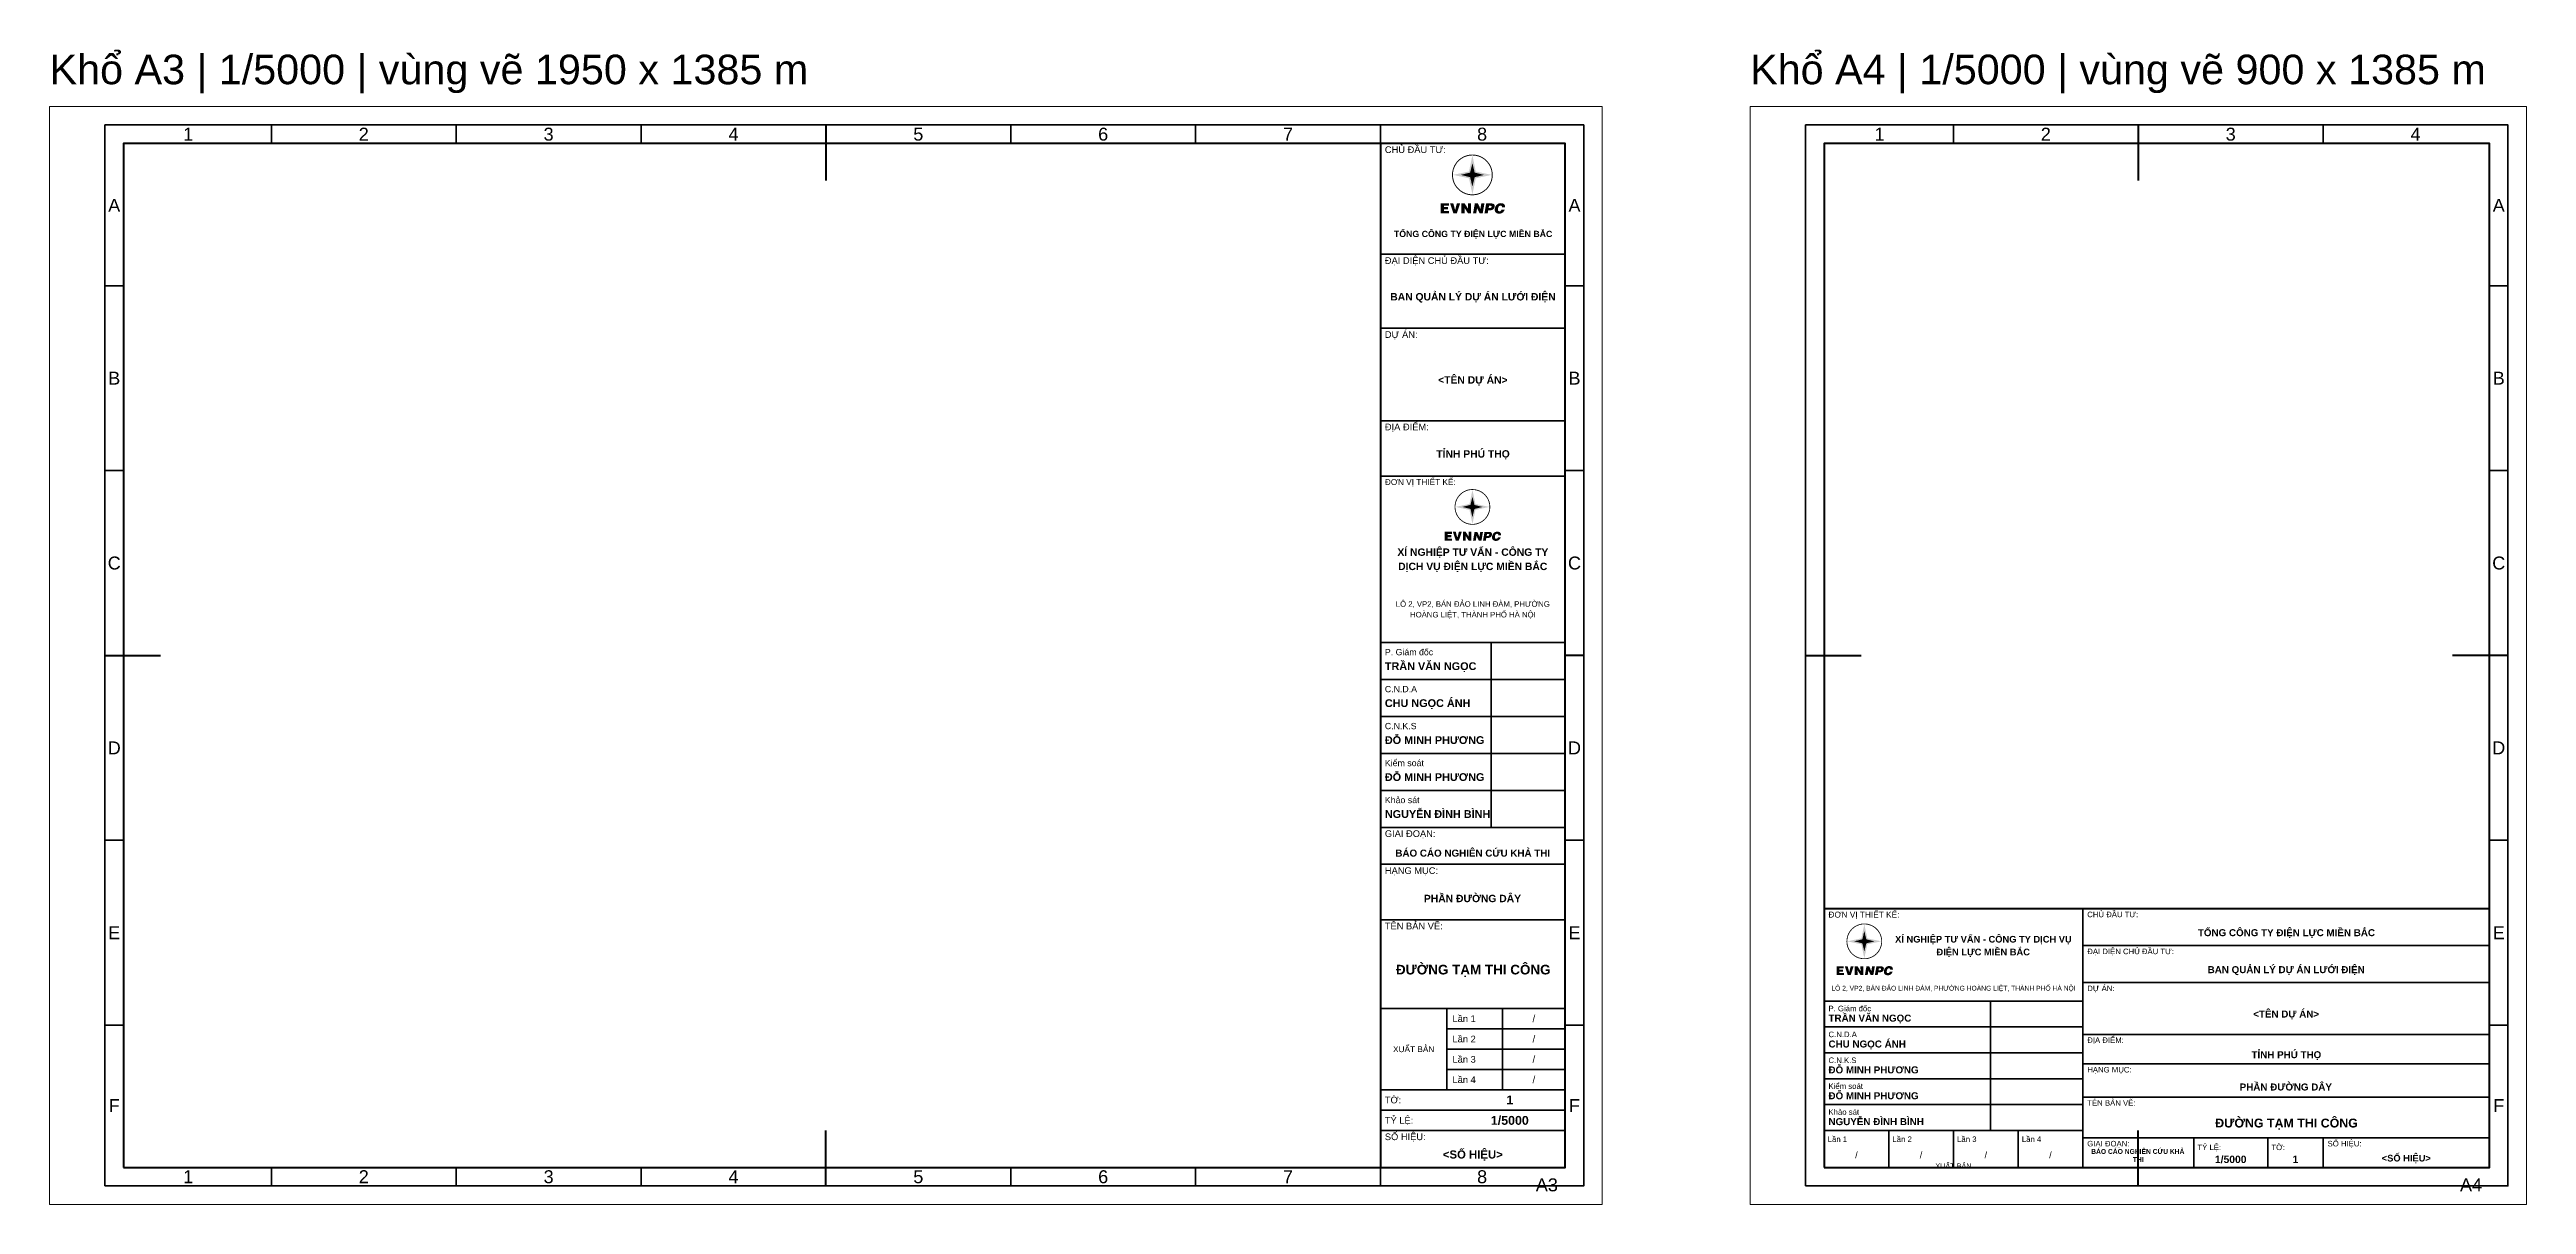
# Model space of a CAD drawing. Header units: metres. Extents: x 0 to 17070, y -8508 to 176.
# Drawn here: x 13720 to 17070, y -8508 to -6947 of the extents above; entities that cross this region are included whole.
import ezdxf
from ezdxf.enums import TextEntityAlignment as Align

# ---------------------------------------------------------------- set-up
doc = ezdxf.new("R2010")
doc.units = ezdxf.units.M
for name, color, linetype, lineweight in [('KB_CHU', 7, 'Continuous', 18), ('KB_DINHTAM', 7, 'Continuous', 70), ('KB_KHUNG', 7, 'Continuous', 70), ('KB_KHUNGTEN', 7, 'Continuous', 35), ('KB_LOGO_VE', 7, 'Continuous', 18), ('KB_LUOI', 7, 'Continuous', 35)]:
    doc.layers.add(name, color=color, linetype=linetype, lineweight=lineweight)
doc.layers.add('KB_MEP_GIAY', color=8, linetype='Continuous', lineweight=18, plot=False)
doc.layers.add('KB_NHAN', color=8, linetype='Continuous', lineweight=18, plot=False)
doc.styles.add('KB_ARIAL', font='arial.ttf')
doc.styles.add('KB_ARIAL_B', font='arialbd.ttf')

# ---------------------------------------------------------------- blocks, each defined once
blk = doc.blocks.new('KB_LOGO_EVN')
at = {"layer": 'KB_LOGO_VE', "true_color": 0x000f9f}
for points in [[(-4.75, 269.75), (-4, 269.5), (-3, 266.5), (28.5, 119.5), (178.5, 87.25), (178.25, 86.5), (162, 83.5), (28.25, 54.5), (-3, -92.25), (-4.25, -95.5), (-5, -94.75), (-36, 52), (-37.25, 54.75), (-186.75, 86.75), (-186, 87.75), (-183, 88.5), (-41.25, 118.5), (-36.5, 120.25)], [(-225.617, -279.5), (-305, -279.5), (-305, -182.5), (-227.467, -182.5), (-227.467, -205.133), (-273.828, -205.133), (-273.828, -219.01), (-234.599, -219.01), (-234.599, -241.643), (-273.828, -241.643), (-273.828, -256.867), (-225.617, -256.867)], [(-184.253, -279.5), (-216.746, -182.5), (-185.31, -182.5), (-168.667, -247.032), (-151.364, -182.5), (-119.928, -182.5), (-152.949, -279.5)], [(-78.608, -182.5), (-44.662, -235.446), (-45.851, -213.351), (-45.851, -182.5), (-16, -182.5), (-16, -279.5), (-45.191, -279.5), (-79.136, -226.689), (-77.947, -248.783), (-77.947, -279.5), (-107.798, -279.5), (-107.798, -182.5)]]:
    blk.add_hatch(color=174, dxfattribs=at).paths.add_polyline_path(points)
at = {"layer": 'KB_LOGO_VE', "true_color": 0xec1c24}
for points in [[(-4.75, 196.25), (-4, 196.25), (-3, 193.5), (17.5, 108.75), (105, 87.25), (104.75, 86.5), (17.25, 65.25), (-4, -22), (-5, -21.5), (-25, 62.75), (-26.5, 65.75), (-113.5, 86.75), (-113.25, 87.5), (-111, 88.25), (-26, 108.75)], [(47.833, -184.007), (72.594, -235.854), (75.228, -214.218), (80.496, -184.007), (110.262, -184.007), (93.535, -278.993), (64.428, -278.993), (39.668, -227.278), (37.034, -248.914), (31.765, -278.993), (2, -278.993), (18.727, -184.007)], [(305.868, -220.286), (276.366, -220.286), (276.432, -219.376), (276.463, -218.49), (276.46, -217.631), (276.424, -216.798), (276.353, -215.99), (276.248, -215.209), (276.11, -214.454), (275.938, -213.723), (275.731, -213.019), (275.491, -212.339), (275.217, -211.686), (274.909, -211.06), (274.567, -210.458), (274.192, -209.882), (273.782, -209.333), (273.337, -208.809), (272.861, -208.314), (272.358, -207.851), (271.824, -207.419), (271.263, -207.019), (270.672, -206.652), (270.053, -206.317), (269.404, -206.014), (268.727, -205.741), (268.021, -205.502), (267.287, -205.295), (266.523, -205.118), (265.731, -204.975), (264.91, -204.862), (264.06, -204.783), (263.181, -204.735), (262.274, -204.719), (261.199, -204.745), (260.149, -204.828), (259.123, -204.963), (258.12, -205.153), (257.144, -205.395), (256.189, -205.694), (255.261, -206.045), (254.355, -206.451), (253.474, -206.911), (252.617, -207.425), (251.784, -207.992), (250.975, -208.616), (250.192, -209.292), (249.431, -210.022), (248.695, -210.806), (247.984, -211.645), (247.296, -212.537), (246.632, -213.485), (245.994, -214.486), (245.378, -215.542), (244.787, -216.65), (244.22, -217.814), (243.679, -219.031), (243.16, -220.303), (242.666, -221.629), (242.195, -223.009), (241.749, -224.442), (241.328, -225.931), (240.931, -227.473), (240.557, -229.069), (240.208, -230.718), (239.884, -232.423), (239.756, -233.126), (239.637, -233.817), (239.525, -234.495), (239.423, -235.161), (239.328, -235.814), (239.242, -236.455), (239.163, -237.084), (239.094, -237.701), (239.031, -238.304), (238.979, -238.896), (238.932, -239.475), (238.896, -240.042), (238.867, -240.596), (238.847, -241.139), (238.835, -241.668), (238.83, -242.186), (238.845, -243.175), (238.89, -244.135), (238.965, -245.062), (239.069, -245.959), (239.204, -246.823), (239.367, -247.656), (239.561, -248.457), (239.785, -249.228), (240.039, -249.966), (240.322, -250.674), (240.635, -251.35), (240.979, -251.995), (241.351, -252.607), (241.754, -253.189), (242.187, -253.739), (242.65, -254.257), (243.142, -254.745), (243.664, -255.201), (244.215, -255.624), (244.798, -256.018), (245.409, -256.38), (246.051, -256.709), (246.723, -257.008), (247.424, -257.275), (248.155, -257.511), (248.916, -257.715), (249.706, -257.889), (250.527, -258.029), (251.377, -258.139), (252.258, -258.218), (253.168, -258.265), (254.108, -258.281), (254.964, -258.265), (255.802, -258.218), (256.622, -258.139), (257.426, -258.03), (258.211, -257.889), (258.98, -257.715), (259.73, -257.511), (260.463, -257.275), (261.179, -257.008), (261.877, -256.709), (262.557, -256.38), (263.221, -256.018), (263.866, -255.624), (264.495, -255.201), (265.104, -254.745), (265.698, -254.257), (266.273, -253.739), (266.831, -253.189), (267.373, -252.607), (267.896, -251.995), (268.401, -251.35), (268.889, -250.674), (269.36, -249.966), (269.814, -249.228), (270.249, -248.457), (270.668, -247.656), (271.069, -246.823), (271.452, -245.957), (271.818, -245.062), (272.167, -244.135), (272.498, -243.175), (272.81, -242.186), (302.707, -242.186), (302.014, -244.447), (301.254, -246.648), (300.424, -248.787), (299.525, -250.863), (298.559, -252.88), (297.525, -254.834), (296.42, -256.729), (295.25, -258.561), (294.01, -260.332), (292.701, -262.043), (291.323, -263.69), (289.878, -265.276), (288.365, -266.803), (286.783, -268.268), (285.131, -269.67), (283.413, -271.012), (281.641, -272.282), (279.83, -273.471), (277.983, -274.576), (276.098, -275.601), (274.177, -276.543), (272.216, -277.404), (270.219, -278.182), (268.184, -278.878), (266.111, -279.493), (264.001, -280.026), (261.854, -280.476), (259.668, -280.845), (257.445, -281.131), (255.185, -281.337), (252.887, -281.459), (250.552, -281.5), (248.053, -281.46), (245.625, -281.34), (243.267, -281.141), (240.982, -280.86), (238.769, -280.501), (236.626, -280.062), (234.557, -279.543), (232.558, -278.944), (230.63, -278.265), (228.773, -277.506), (226.99, -276.667), (225.276, -275.748), (223.635, -274.75), (222.066, -273.672), (220.568, -272.514), (219.141, -271.276), (217.792, -269.966), (216.533, -268.598), (215.359, -267.166), (214.271, -265.674), (213.271, -264.119), (212.358, -262.504), (211.533, -260.827), (210.794, -259.089), (210.142, -257.29), (209.577, -255.43), (209.098, -253.507), (208.706, -251.525), (208.403, -249.48), (208.186, -247.374), (208.054, -245.205), (208.011, -242.978), (208.028, -241.584), (208.077, -240.174), (208.16, -238.748), (208.275, -237.305), (208.423, -235.845), (208.604, -234.369), (208.818, -232.877), (209.065, -231.368), (209.607, -228.583), (210.244, -225.865), (210.978, -223.215), (211.806, -220.633), (212.731, -218.119), (213.75, -215.674), (214.867, -213.296), (216.078, -210.985), (217.386, -208.744), (218.788, -206.571), (220.288, -204.465), (221.882, -202.427), (223.572, -200.458), (225.357, -198.556), (227.239, -196.723), (229.216, -194.956), (231.177, -193.327), (233.175, -191.803), (235.21, -190.384), (237.283, -189.069), (239.392, -187.86), (241.539, -186.757), (243.722, -185.758), (245.942, -184.864), (248.2, -184.076), (250.495, -183.393), (252.826, -182.814), (255.195, -182.341), (257.6, -181.973), (260.043, -181.711), (262.523, -181.553), (265.04, -181.5), (267.521, -181.535), (269.924, -181.64), (272.254, -181.815), (274.506, -182.061), (276.682, -182.376), (278.781, -182.762), (280.806, -183.217), (282.754, -183.743), (284.626, -184.338), (286.42, -185.004), (288.141, -185.74), (289.784, -186.546), (291.351, -187.422), (292.841, -188.368), (294.257, -189.384), (295.595, -190.471), (296.236, -191.04), (296.855, -191.622), (297.454, -192.221), (298.033, -192.834), (298.593, -193.461), (299.132, -194.104), (299.649, -194.762), (300.147, -195.435), (300.625, -196.122), (301.081, -196.825), (301.519, -197.542), (301.935, -198.276), (302.332, -199.023), (302.707, -199.785), (303.063, -200.563), (303.397, -201.355), (303.713, -202.163), (304.008, -202.984), (304.281, -203.822), (304.536, -204.674), (304.77, -205.54), (304.983, -206.422), (305.177, -207.32), (305.35, -208.232), (305.501, -209.158), (305.633, -210.1), (305.745, -211.056), (305.837, -212.028), (305.908, -213.016), (305.959, -214.016), (305.99, -215.032), (306, -216.065), (305.992, -217.12), (305.967, -218.175), (305.926, -219.231)]]:
    blk.add_hatch(color=240, dxfattribs=at).paths.add_polyline_path(points)
at = {"layer": 'KB_LOGO_VE', "true_color": 0xfff100}
blk.add_hatch(color=2, dxfattribs=at).paths.add_polyline_path([(-4.5, 132.25), (-3.5, 131.25), (6, 99.25), (7, 97.75), (40.75, 87.5), (40.5, 86.5), (10, 77.5), (6.25, 75.75), (-3, 44.5), (-4.25, 42), (-5, 42.5), (-14, 73.25), (-15.5, 76.5), (-49.5, 87), (-46.5, 88.5), (-15, 98.25)])
at = {"layer": 'KB_LOGO_VE', "true_color": 0xec1c24}
h = blk.add_hatch(color=240, dxfattribs=at)
h.paths.add_polyline_path([(141.214, -278.993), (110.132, -278.993), (126.858, -184.007), (172.56, -184.007), (173.655, -184.013), (174.733, -184.033), (175.793, -184.068), (176.838, -184.114), (177.866, -184.175), (178.877, -184.247), (179.871, -184.335), (180.849, -184.435), (181.81, -184.549), (182.754, -184.676), (183.682, -184.818), (184.593, -184.971), (185.487, -185.14), (186.364, -185.319), (187.225, -185.514), (188.068, -185.722), (188.894, -185.943), (189.706, -186.177), (190.5, -186.426), (191.277, -186.686), (192.037, -186.962), (192.78, -187.249), (193.507, -187.55), (194.217, -187.865), (194.91, -188.194), (195.587, -188.535), (196.247, -188.89), (196.891, -189.259), (197.516, -189.64), (198.125, -190.036), (198.72, -190.445), (199.296, -190.867), (199.831, -191.276), (200.348, -191.696), (200.85, -192.128), (201.334, -192.572), (201.8, -193.025), (202.249, -193.49), (202.682, -193.965), (203.099, -194.453), (203.497, -194.952), (203.879, -195.461), (204.245, -195.981), (204.594, -196.513), (204.925, -197.054), (205.237, -197.608), (205.535, -198.174), (205.815, -198.749), (206.079, -199.336), (206.324, -199.933), (206.554, -200.542), (206.767, -201.164), (206.961, -201.794), (207.139, -202.437), (207.3, -203.09), (207.445, -203.754), (207.572, -204.429), (207.682, -205.116), (207.776, -205.814), (207.853, -206.523), (207.913, -207.242), (207.954, -207.973), (207.98, -208.715), (207.988, -209.468), (207.979, -210.263), (207.947, -211.068), (207.896, -211.879), (207.824, -212.701), (207.732, -213.528), (207.618, -214.366), (207.485, -215.21), (207.33, -216.065), (206.935, -218.118), (206.474, -220.107), (205.947, -222.029), (205.354, -223.888), (204.696, -225.68), (203.971, -227.407), (203.181, -229.069), (202.325, -230.667), (201.403, -232.199), (200.415, -233.665), (199.362, -235.067), (198.242, -236.404), (197.057, -237.674), (195.806, -238.881), (194.489, -240.022), (193.106, -241.098), (191.657, -242.109), (190.142, -243.053), (188.562, -243.934), (186.916, -244.749), (185.203, -245.497), (183.425, -246.182), (181.582, -246.802), (179.672, -247.356), (177.696, -247.844), (175.655, -248.268), (173.547, -248.627), (171.374, -248.921), (169.135, -249.148), (166.831, -249.312), (164.46, -249.409), (162.023, -249.442), (146.35, -249.442)])
h.paths.add_polyline_path([(150.302, -227.278), (163.209, -227.278), (163.981, -227.267), (164.731, -227.235), (165.462, -227.181), (166.172, -227.105), (166.862, -227.008), (167.53, -226.889), (168.179, -226.747), (168.806, -226.586), (169.414, -226.401), (170, -226.197), (170.566, -225.969), (171.111, -225.72), (171.636, -225.45), (172.14, -225.158), (172.624, -224.843), (173.087, -224.508), (173.529, -224.15), (173.951, -223.772), (174.353, -223.372), (174.733, -222.95), (175.093, -222.506), (175.433, -222.041), (175.752, -221.553), (176.05, -221.045), (176.328, -220.514), (176.585, -219.963), (176.822, -219.389), (177.038, -218.794), (177.234, -218.177), (177.408, -217.539), (177.561, -216.878), (177.696, -216.197), (177.754, -215.735), (177.795, -215.273), (177.82, -214.811), (177.828, -214.35), (177.813, -213.847), (177.769, -213.359), (177.696, -212.889), (177.594, -212.432), (177.461, -211.993), (177.299, -211.569), (177.11, -211.162), (176.89, -210.771), (176.641, -210.395), (176.361, -210.036), (176.053, -209.693), (175.717, -209.364), (175.35, -209.053), (174.953, -208.758), (174.529, -208.479), (174.074, -208.215), (173.59, -207.968), (173.077, -207.735), (172.535, -207.519), (171.964, -207.32), (171.361, -207.137), (170.731, -206.968), (170.072, -206.817), (169.382, -206.681), (168.665, -206.561), (167.915, -206.457), (167.138, -206.37), (166.333, -206.297), (165.497, -206.241), (164.631, -206.202), (163.737, -206.178), (162.814, -206.17), (153.989, -206.17)], flags=0)
at = {"layer": 'KB_LOGO_VE', "color": 174, "true_color": 0x000f9f, "const_width": 8.88}
blk.add_lwpolyline([(-193.56, 87, 1), (184.56, 87, 1)], format="xyb", close=True, dxfattribs=at)
blk = doc.blocks.new('KB_A3', base_point=(20, 10))
at = {"layer": 'KB_DINHTAM'}
for p, q in [((210, 292), (210, 277)), ((15, 148.5), (30, 148.5)), ((415, 148.5), (410, 148.5)), ((210, 5), (210, 20))]:
    blk.add_line(p, q, dxfattribs=at)
at = {"layer": 'KB_KHUNG'}
for points in [[(20, 10), (410, 10), (410, 287), (20, 287)], [(360, 10), (410, 10), (410, 287), (360, 287)]]:
    blk.add_lwpolyline(points, close=True, dxfattribs=at)
at = {"layer": 'KB_KHUNGTEN'}
for p, q in [((390, 102), (390, 152)), ((378, 31), (378, 53)), ((378, 47.5), (410, 47.5)), ((393, 31), (393, 53)), ((378, 42), (410, 42)), ((378, 36.5), (410, 36.5))]:
    blk.add_line(p, q, dxfattribs=at)
for points in [[(360, 257), (410, 257), (410, 287), (360, 287)], [(360, 237), (410, 237), (410, 257), (360, 257)], [(360, 212), (410, 212), (410, 237), (360, 237)], [(360, 197), (410, 197), (410, 212), (360, 212)], [(360, 152), (410, 152), (410, 197), (360, 197)], [(360, 142), (410, 142), (410, 152), (360, 152)], [(360, 132), (410, 132), (410, 142), (360, 142)], [(360, 122), (410, 122), (410, 132), (360, 132)], [(360, 112), (410, 112), (410, 122), (360, 122)], [(360, 102), (410, 102), (410, 112), (360, 112)], [(360, 92), (410, 92), (410, 102), (360, 102)], [(360, 77), (410, 77), (410, 92), (360, 92)], [(360, 53), (410, 53), (410, 77), (360, 77)], [(360, 31), (410, 31), (410, 53), (360, 53)], [(360, 25.5), (410, 25.5), (410, 31), (360, 31)], [(360, 20), (410, 20), (410, 25.5), (360, 25.5)], [(360, 10), (410, 10), (410, 20), (360, 20)]]:
    blk.add_lwpolyline(points, close=True, dxfattribs=at)
at = {"layer": 'KB_LUOI'}
for p, q in [((60, 287), (60, 292)), ((110, 287), (110, 292)), ((160, 287), (160, 292)), ((210, 287), (210, 292)), ((260, 287), (260, 292)), ((310, 287), (310, 292)), ((360, 287), (360, 292)), ((15, 248.5), (20, 248.5)), ((410, 248.5), (415, 248.5)), ((15, 198.5), (20, 198.5)), ((410, 198.5), (415, 198.5)), ((15, 148.5), (20, 148.5)), ((410, 148.5), (415, 148.5)), ((15, 98.5), (20, 98.5)), ((410, 98.5), (415, 98.5)), ((15, 48.5), (20, 48.5)), ((410, 48.5), (415, 48.5)), ((60, 5), (60, 10)), ((110, 5), (110, 10)), ((160, 5), (160, 10)), ((210, 5), (210, 10)), ((260, 5), (260, 10)), ((310, 5), (310, 10)), ((360, 5), (360, 10))]:
    blk.add_line(p, q, dxfattribs=at)
blk.add_lwpolyline([(15, 5), (415, 5), (415, 292), (15, 292)], close=True, dxfattribs=at)
at = {"layer": 'KB_MEP_GIAY'}
blk.add_lwpolyline([(0, 0), (420, 0), (420, 297), (0, 297)], close=True, dxfattribs=at)
at = {"layer": 'KB_LOGO_VE'}
for p, xscale, yscale, zscale in [((385, 276), 0.02846975088967971, 0.02846975088967971, 0.02846975088967971), ((385, 186.5), 0.02491103202846975, 0.02491103202846975, 0.02491103202846975)]:
    blk.add_blockref('KB_LOGO_EVN', p, dxfattribs=dict(at, xscale=xscale, yscale=yscale, zscale=zscale))
at = {"layer": 'KB_CHU', "style": 'KB_ARIAL'}
for s, height, p in [('1', 3.5, (37.5, 289.5)), ('2', 3.5, (85, 289.5)), ('3', 3.5, (135, 289.5)), ('4', 3.5, (185, 289.5)), ('5', 3.5, (235, 289.5)), ('6', 3.5, (285, 289.5)), ('7', 3.5, (335, 289.5)), ('8', 3.5, (387.5, 289.5)), ('A', 3.5, (17.5, 270.25)), ('A', 3.5, (412.5, 270.25)), ('B', 3.5, (17.5, 223.5)), ('B', 3.5, (412.5, 223.5)), ('C', 3.5, (17.5, 173.5)), ('C', 3.5, (412.5, 173.5)), ('D', 3.5, (17.5, 123.5)), ('D', 3.5, (412.5, 123.5)), ('E', 3.5, (17.5, 73.5)), ('E', 3.5, (412.5, 73.5)), ('XUẤT BẢN', 1.6, (369, 42)), ('F', 3.5, (17.5, 26.75)), ('F', 3.5, (412.5, 26.75)), ('1', 3.5, (37.5, 7.5)), ('2', 3.5, (85, 7.5)), ('3', 3.5, (135, 7.5)), ('4', 3.5, (185, 7.5)), ('5', 3.5, (235, 7.5)), ('6', 3.5, (285, 7.5)), ('7', 3.5, (335, 7.5)), ('8', 3.5, (387.5, 7.5))]:
    blk.add_text(s, height=height, dxfattribs=at).set_placement(p, align=Align.MIDDLE_CENTER)
for s, height, p in [('CHỦ ĐẦU TƯ:', 1.8, (361.2, 286.2)), ('ĐẠI DIỆN CHỦ ĐẦU TƯ:', 1.8, (361.2, 256.2)), ('DỰ ÁN:', 1.8, (361.2, 236.2)), ('ĐỊA ĐIỂM:', 1.8, (361.2, 211.2)), ('ĐƠN VỊ THIẾT KẾ:', 1.6, (361.2, 196.2)), ('GIAI ĐOẠN:', 1.8, (361.2, 101.2)), ('HẠNG MỤC:', 1.8, (361.2, 91.2)), ('TÊN BẢN VẼ:', 1.8, (361.2, 76.2)), ('SỐ HIỆU:', 1.8, (361.2, 19.2))]:
    blk.add_text(s, height=height, dxfattribs=at).set_placement(p, align=Align.TOP_LEFT)
for s, p in [('Lần 1', (379.5, 50.25)), ('Lần 2', (379.5, 44.75)), ('Lần 3', (379.5, 39.25)), ('Lần 4', (379.5, 33.75)), ('TỜ:', (361.2, 28.25)), ('TỶ LỆ:', (361.2, 22.75))]:
    blk.add_text(s, height=1.8, dxfattribs=at).set_placement(p, align=Align.MIDDLE_LEFT)
blk.add_text('A3', height=3.5, dxfattribs=at).set_placement((408, 2.5), align=Align.BOTTOM_RIGHT)
at = {"layer": 'KB_CHU'}
for tag, p, height, style in [('CHU_DAU_TU_001', (363.64, 261.66), 1.7, 'KB_ARIAL_B'), ('DAI_DIEN_CDT_001', (362.65, 244.52), 2, 'KB_ARIAL_B'), ('DU_AN_001', (364.32, 223.68), 2, 'KB_ARIAL_B'), ('DU_AN_002', (377.86, 220.32), 2, 'KB_ARIAL_B'), ('DIA_DIEM_001', (375.12, 202.02), 2, 'KB_ARIAL_B'), ('DON_VI_TK_001', (364.59, 175.44), 2, 'KB_ARIAL_B'), ('DON_VI_TK_002', (364.8, 171.59), 2, 'KB_ARIAL_B'), ('DIA_CHI_TK_001', (364.16, 161.67), 1.5, 'KB_ARIAL'), ('DIA_CHI_TK_002', (368.01, 158.79), 1.5, 'KB_ARIAL'), ('GIAI_DOAN_001', (364.04, 94.08), 1.9, 'KB_ARIAL_B'), ('HANG_MUC_001', (371.76, 81.76), 2, 'KB_ARIAL_B'), ('TEN_BAN_VE_001', (364.2, 62.22), 2.6, 'KB_ARIAL_B'), ('SO_HIEU_001', (376.89, 12.42), 2.2, 'KB_ARIAL_B')]:
    blk.add_attdef(tag, p, '', height=height, dxfattribs=dict(at, style=style))
for tag, height, style, p in [('VAITRO_1', 1.7, 'KB_ARIAL', (361.2, 149.4)), ('TEN_1', 2.1, 'KB_ARIAL_B', (361.2, 145.6)), ('VAITRO_2', 1.7, 'KB_ARIAL', (361.2, 139.4)), ('TEN_2', 2.1, 'KB_ARIAL_B', (361.2, 135.6)), ('VAITRO_3', 1.7, 'KB_ARIAL', (361.2, 129.4)), ('TEN_3', 2.1, 'KB_ARIAL_B', (361.2, 125.6)), ('VAITRO_4', 1.7, 'KB_ARIAL', (361.2, 119.4)), ('TEN_4', 2.1, 'KB_ARIAL_B', (361.2, 115.6)), ('VAITRO_5', 1.7, 'KB_ARIAL', (361.2, 109.4)), ('TEN_5', 2.1, 'KB_ARIAL_B', (361.2, 105.6))]:
    blk.add_attdef(tag, text='', height=height, dxfattribs=dict(at, style=style)).set_placement(p, align=Align.MIDDLE_LEFT)
for tag, height, style, p in [('NGAY_1', 1.9, 'KB_ARIAL', (401.5, 50.25)), ('NGAY_2', 1.9, 'KB_ARIAL', (401.5, 44.75)), ('NGAY_3', 1.9, 'KB_ARIAL', (401.5, 39.25)), ('NGAY_4', 1.9, 'KB_ARIAL', (401.5, 33.75)), ('TO', 2.4, 'KB_ARIAL_B', (395, 28.25)), ('TY_LE', 2.4, 'KB_ARIAL_B', (395, 22.75))]:
    blk.add_attdef(tag, text='', height=height, dxfattribs=dict(at, style=style)).set_placement(p, align=Align.MIDDLE_CENTER)
blk = doc.blocks.new('KB_A4', base_point=(20, 10))
at = {"layer": 'KB_DINHTAM'}
for p, q in [((105, 292), (105, 277)), ((15, 148.5), (30, 148.5)), ((205, 148.5), (190, 148.5)), ((105, 5), (105, 20))]:
    blk.add_line(p, q, dxfattribs=at)
at = {"layer": 'KB_KHUNG'}
for points in [[(20, 10), (200, 10), (200, 287), (20, 287)], [(20, 10), (200, 10), (200, 80), (20, 80)]]:
    blk.add_lwpolyline(points, close=True, dxfattribs=at)
at = {"layer": 'KB_KHUNGTEN'}
for p, q in [((65, 20), (65, 55)), ((37.5, 10), (37.5, 20)), ((55, 10), (55, 20)), ((72.5, 10), (72.5, 20))]:
    blk.add_line(p, q, dxfattribs=at)
for points in [[(20, 55), (90, 55), (90, 80), (20, 80)], [(90, 70), (200, 70), (200, 80), (90, 80)], [(90, 60), (200, 60), (200, 70), (90, 70)], [(20, 48), (90, 48), (90, 55), (20, 55)], [(90, 46), (200, 46), (200, 60), (90, 60)], [(20, 41), (90, 41), (90, 48), (20, 48)], [(20, 34), (90, 34), (90, 41), (20, 41)], [(90, 38), (200, 38), (200, 46), (90, 46)], [(20, 27), (90, 27), (90, 34), (20, 34)], [(90, 29), (200, 29), (200, 38), (90, 38)], [(20, 20), (90, 20), (90, 27), (20, 27)], [(90, 18), (200, 18), (200, 29), (90, 29)], [(20, 10), (90, 10), (90, 20), (20, 20)], [(90, 10), (120, 10), (120, 18), (90, 18)], [(120, 10), (140, 10), (140, 18), (120, 18)], [(140, 10), (155, 10), (155, 18), (140, 18)], [(155, 10), (200, 10), (200, 18), (155, 18)]]:
    blk.add_lwpolyline(points, close=True, dxfattribs=at)
at = {"layer": 'KB_LUOI'}
for p, q in [((55, 287), (55, 292)), ((105, 287), (105, 292)), ((155, 287), (155, 292)), ((200, 248.5), (205, 248.5)), ((200, 198.5), (205, 198.5)), ((200, 148.5), (205, 148.5)), ((200, 98.5), (205, 98.5)), ((200, 48.5), (205, 48.5))]:
    blk.add_line(p, q, dxfattribs=at)
blk.add_lwpolyline([(15, 5), (205, 5), (205, 292), (15, 292)], close=True, dxfattribs=at)
at = {"layer": 'KB_MEP_GIAY'}
blk.add_lwpolyline([(0, 0), (210, 0), (210, 297), (0, 297)], close=True, dxfattribs=at)
at = {"layer": 'KB_LOGO_VE', "xscale": 0.02491103202846975, "yscale": 0.02491103202846975, "zscale": 0.02491103202846975}
blk.add_blockref('KB_LOGO_EVN', (31, 69), dxfattribs=at)
at = {"layer": 'KB_CHU', "style": 'KB_ARIAL'}
for s, height, p in [('1', 3.5, (35, 289.5)), ('2', 3.5, (80, 289.5)), ('3', 3.5, (130, 289.5)), ('4', 3.5, (180, 289.5)), ('A', 3.5, (202.5, 270.25)), ('B', 3.5, (202.5, 223.5)), ('C', 3.5, (202.5, 173.5)), ('D', 3.5, (202.5, 123.5)), ('E', 3.5, (202.5, 73.5)), ('F', 3.5, (202.5, 26.75)), ('XUẤT BẢN', 1.4, (55, 10.4))]:
    blk.add_text(s, height=height, dxfattribs=at).set_placement(p, align=Align.MIDDLE_CENTER)
for s, height, p in [('ĐƠN VỊ THIẾT KẾ:', 1.6, (21.2, 79.2)), ('CHỦ ĐẦU TƯ:', 1.5, (91.2, 79.2)), ('ĐẠI DIỆN CHỦ ĐẦU TƯ:', 1.5, (91.2, 69.2)), ('DỰ ÁN:', 1.5, (91.2, 59.2)), ('ĐỊA ĐIỂM:', 1.5, (91.2, 45.2)), ('HẠNG MỤC:', 1.5, (91.2, 37.2)), ('TÊN BẢN VẼ:', 1.5, (91.2, 28.2)), ('Lần 1', 1.5, (21, 18.4)), ('Lần 2', 1.5, (38.5, 18.4)), ('Lần 3', 1.5, (56, 18.4)), ('Lần 4', 1.5, (73.5, 18.4)), ('GIAI ĐOẠN:', 1.5, (91.2, 17.2)), ('TỶ LỆ:', 1.5, (121, 16.2)), ('TỜ:', 1.5, (141, 16.2)), ('SỐ HIỆU:', 1.5, (156.2, 17.2))]:
    blk.add_text(s, height=height, dxfattribs=at).set_placement(p, align=Align.TOP_LEFT)
blk.add_text('A4', height=3.5, dxfattribs=at).set_placement((198, 2.5), align=Align.BOTTOM_RIGHT)
at = {"layer": 'KB_CHU'}
for tag, p, height, style in [('CHU_DAU_TU_001', (121.12, 72.57), 1.9, 'KB_ARIAL_B'), ('DON_VI_TK_001', (39.21, 70.84), 1.8, 'KB_ARIAL_B'), ('DON_VI_TK_002', (50.43, 67.38), 1.8, 'KB_ARIAL_B'), ('DAI_DIEN_CDT_001', (123.77, 62.57), 1.9, 'KB_ARIAL_B'), ('DIA_CHI_TK_001', (21.98, 57.83), 1.3, 'KB_ARIAL'), ('DU_AN_001', (118.19, 50.81), 1.9, 'KB_ARIAL_B'), ('DIA_DIEM_001', (135.61, 39.57), 1.9, 'KB_ARIAL_B'), ('HANG_MUC_001', (132.42, 30.82), 1.9, 'KB_ARIAL_B'), ('TEN_BAN_VE_001', (125.8, 20.81), 2.4, 'KB_ARIAL_B'), ('GIAI_DOAN_001', (92.27, 13.67), 1.3, 'KB_ARIAL_B'), ('SO_HIEU_001', (170.86, 11.61), 1.8, 'KB_ARIAL_B'), ('GIAI_DOAN_002', (103.51, 11.51), 1.3, 'KB_ARIAL_B')]:
    blk.add_attdef(tag, p, '', height=height, dxfattribs=dict(at, style=style))
for tag, height, style, p in [('VAITRO_1', 1.5, 'KB_ARIAL', (21.2, 53)), ('TEN_1', 1.9, 'KB_ARIAL_B', (21.2, 50.4)), ('VAITRO_2', 1.5, 'KB_ARIAL', (21.2, 46)), ('TEN_2', 1.9, 'KB_ARIAL_B', (21.2, 43.4)), ('VAITRO_3', 1.5, 'KB_ARIAL', (21.2, 39)), ('TEN_3', 1.9, 'KB_ARIAL_B', (21.2, 36.4)), ('VAITRO_4', 1.5, 'KB_ARIAL', (21.2, 32)), ('TEN_4', 1.9, 'KB_ARIAL_B', (21.2, 29.4)), ('VAITRO_5', 1.5, 'KB_ARIAL', (21.2, 25)), ('TEN_5', 1.9, 'KB_ARIAL_B', (21.2, 22.4))]:
    blk.add_attdef(tag, text='', height=height, dxfattribs=dict(at, style=style)).set_placement(p, align=Align.MIDDLE_LEFT)
for tag, height, style, p in [('NGAY_1', 1.8, 'KB_ARIAL', (28.75, 13.4)), ('NGAY_2', 1.8, 'KB_ARIAL', (46.25, 13.4)), ('NGAY_3', 1.8, 'KB_ARIAL', (63.75, 13.4)), ('NGAY_4', 1.8, 'KB_ARIAL', (81.25, 13.4)), ('TY_LE', 2, 'KB_ARIAL_B', (130, 12.2)), ('TO', 2, 'KB_ARIAL_B', (147.5, 12.2))]:
    blk.add_attdef(tag, text='', height=height, dxfattribs=dict(at, style=style)).set_placement(p, align=Align.MIDDLE_CENTER)

msp = doc.modelspace()

# ---------------------------------------------------------------- block references
ref = msp.add_blockref('KB_A3', (13820, -8458.5), dxfattribs=dict(xscale=5, yscale=5, zscale=5))
ref.add_attrib('CHU_DAU_TU_001', 'TỔNG CÔNG TY ĐIỆN LỰC MIỀN BẮC', (15538.2, -7200.2), dxfattribs={"layer": 'KB_CHU', "height": 8.5, "style": 'KB_ARIAL_B'})
ref.add_attrib('DAI_DIEN_CDT_001', 'BAN QUẢN LÝ DỰ ÁN LƯỚI ĐIỆN', (15533.3, -7285.9), dxfattribs={"layer": 'KB_CHU', "height": 10, "style": 'KB_ARIAL_B'})
ref.add_attrib('DU_AN_001', '<TÊN DỰ ÁN>', (15598.1, -7398.4), dxfattribs={"layer": 'KB_CHU', "height": 10, "style": 'KB_ARIAL_B'})
ref.add_attrib('DIA_DIEM_001', 'TỈNH PHÚ THỌ', (15595.6, -7498.4), dxfattribs={"layer": 'KB_CHU', "height": 10, "style": 'KB_ARIAL_B'})
ref.add_attrib('DON_VI_TK_001', 'XÍ NGHIỆP TƯ VẤN - CÔNG TY', (15543, -7631.3), dxfattribs={"layer": 'KB_CHU', "height": 10, "style": 'KB_ARIAL_B'})
ref.add_attrib('DIA_CHI_TK_001', 'LÔ 2, VP2, BÁN ĐẢO LINH ĐÀM, PHƯỜNG', (15540.8, -7700.2), dxfattribs={"layer": 'KB_CHU', "height": 7.5, "style": 'KB_ARIAL'})
ref.add_attrib('VAITRO_1', 'P. Giám đốc', dxfattribs={"layer": 'KB_CHU', "height": 8.5, "style": 'KB_ARIAL'}).set_placement((15526, -7761.5), align=Align.MIDDLE_LEFT)
ref.add_attrib('TEN_1', 'TRẦN VĂN NGỌC', dxfattribs={"layer": 'KB_CHU', "height": 10.5, "style": 'KB_ARIAL_B'}).set_placement((15526, -7780.5), align=Align.MIDDLE_LEFT)
ref.add_attrib('VAITRO_2', 'C.N.D.A', dxfattribs={"layer": 'KB_CHU', "height": 8.5, "style": 'KB_ARIAL'}).set_placement((15526, -7811.5), align=Align.MIDDLE_LEFT)
ref.add_attrib('TEN_2', 'CHU NGỌC ÁNH', dxfattribs={"layer": 'KB_CHU', "height": 10.5, "style": 'KB_ARIAL_B'}).set_placement((15526, -7830.5), align=Align.MIDDLE_LEFT)
ref.add_attrib('VAITRO_3', 'C.N.K.S', dxfattribs={"layer": 'KB_CHU', "height": 8.5, "style": 'KB_ARIAL'}).set_placement((15526, -7861.5), align=Align.MIDDLE_LEFT)
ref.add_attrib('TEN_3', 'ĐỖ MINH PHƯƠNG', dxfattribs={"layer": 'KB_CHU', "height": 10.5, "style": 'KB_ARIAL_B'}).set_placement((15526, -7880.5), align=Align.MIDDLE_LEFT)
ref.add_attrib('VAITRO_4', 'Kiểm soát', dxfattribs={"layer": 'KB_CHU', "height": 8.5, "style": 'KB_ARIAL'}).set_placement((15526, -7911.5), align=Align.MIDDLE_LEFT)
ref.add_attrib('TEN_4', 'ĐỖ MINH PHƯƠNG', dxfattribs={"layer": 'KB_CHU', "height": 10.5, "style": 'KB_ARIAL_B'}).set_placement((15526, -7930.5), align=Align.MIDDLE_LEFT)
ref.add_attrib('VAITRO_5', 'Khảo sát', dxfattribs={"layer": 'KB_CHU', "height": 8.5, "style": 'KB_ARIAL'}).set_placement((15526, -7961.5), align=Align.MIDDLE_LEFT)
ref.add_attrib('TEN_5', 'NGUYỄN ĐÌNH BÌNH', dxfattribs={"layer": 'KB_CHU', "height": 10.5, "style": 'KB_ARIAL_B'}).set_placement((15526, -7980.5), align=Align.MIDDLE_LEFT)
ref.add_attrib('GIAI_DOAN_001', 'BÁO CÁO NGHIÊN CỨU KHẢ THI', (15540.2, -8038.1), dxfattribs={"layer": 'KB_CHU', "height": 9.5, "style": 'KB_ARIAL_B'})
ref.add_attrib('HANG_MUC_001', 'PHẦN ĐƯỜNG DÂY', (15578.8, -8099.7), dxfattribs={"layer": 'KB_CHU', "height": 10, "style": 'KB_ARIAL_B'})
ref.add_attrib('TEN_BAN_VE_001', 'ĐƯỜNG TẠM THI CÔNG', (15541, -8197.4), dxfattribs={"layer": 'KB_CHU', "height": 13, "style": 'KB_ARIAL_B'})
ref.add_attrib('NGAY_1', '/', dxfattribs={"layer": 'KB_CHU', "height": 9.5, "style": 'KB_ARIAL'}).set_placement((15727.5, -8257.2), align=Align.MIDDLE_CENTER)
ref.add_attrib('NGAY_2', '/', dxfattribs={"layer": 'KB_CHU', "height": 9.5, "style": 'KB_ARIAL'}).set_placement((15727.5, -8284.8), align=Align.MIDDLE_CENTER)
ref.add_attrib('NGAY_3', '/', dxfattribs={"layer": 'KB_CHU', "height": 9.5, "style": 'KB_ARIAL'}).set_placement((15727.5, -8312.2), align=Align.MIDDLE_CENTER)
ref.add_attrib('NGAY_4', '/', dxfattribs={"layer": 'KB_CHU', "height": 9.5, "style": 'KB_ARIAL'}).set_placement((15727.5, -8339.8), align=Align.MIDDLE_CENTER)
ref.add_attrib('TO', '1', dxfattribs={"layer": 'KB_CHU', "height": 12, "style": 'KB_ARIAL_B'}).set_placement((15695, -8367.2), align=Align.MIDDLE_CENTER)
ref.add_attrib('TY_LE', '1/5000', dxfattribs={"layer": 'KB_CHU', "height": 12, "style": 'KB_ARIAL_B'}).set_placement((15695, -8394.8), align=Align.MIDDLE_CENTER)
ref.add_attrib('SO_HIEU_001', '<SỐ HIỆU>', (15604.4, -8446.4), dxfattribs={"layer": 'KB_CHU', "height": 11, "style": 'KB_ARIAL_B'})
ref.add_attrib('DON_VI_TK_002', 'DỊCH VỤ ĐIỆN LỰC MIỀN BẮC', (15544, -7650.6), dxfattribs={"layer": 'KB_CHU', "height": 10, "style": 'KB_ARIAL_B'})
ref.add_attrib('DIA_CHI_TK_002', 'HOÀNG LIỆT, THÀNH PHỐ HÀ NỘI', (15560.1, -7714.6), dxfattribs={"layer": 'KB_CHU', "height": 7.5, "style": 'KB_ARIAL'})
ref = msp.add_blockref('KB_A4', (16120, -8458.5), dxfattribs=dict(xscale=5, yscale=5, zscale=5))
ref.add_attrib('DON_VI_TK_001', 'XÍ NGHIỆP TƯ VẤN - CÔNG TY DỊCH VỤ', (16216.1, -8154.3), dxfattribs={"layer": 'KB_CHU', "height": 9, "style": 'KB_ARIAL_B'})
ref.add_attrib('DIA_CHI_TK_001', 'LÔ 2, VP2, BÁN ĐẢO LINH ĐÀM, PHƯỜNG HOÀNG LIỆT, THÀNH PHỐ HÀ NỘI', (16129.9, -8219.3), dxfattribs={"layer": 'KB_CHU', "height": 6.5, "style": 'KB_ARIAL'})
ref.add_attrib('VAITRO_1', 'P. Giám đốc', dxfattribs={"layer": 'KB_CHU', "height": 7.5, "style": 'KB_ARIAL'}).set_placement((16126, -8243.5), align=Align.MIDDLE_LEFT)
ref.add_attrib('TEN_1', 'TRẦN VĂN NGỌC', dxfattribs={"layer": 'KB_CHU', "height": 9.5, "style": 'KB_ARIAL_B'}).set_placement((16126, -8256.5), align=Align.MIDDLE_LEFT)
ref.add_attrib('VAITRO_2', 'C.N.D.A', dxfattribs={"layer": 'KB_CHU', "height": 7.5, "style": 'KB_ARIAL'}).set_placement((16126, -8278.5), align=Align.MIDDLE_LEFT)
ref.add_attrib('TEN_2', 'CHU NGỌC ÁNH', dxfattribs={"layer": 'KB_CHU', "height": 9.5, "style": 'KB_ARIAL_B'}).set_placement((16126, -8291.5), align=Align.MIDDLE_LEFT)
ref.add_attrib('VAITRO_3', 'C.N.K.S', dxfattribs={"layer": 'KB_CHU', "height": 7.5, "style": 'KB_ARIAL'}).set_placement((16126, -8313.5), align=Align.MIDDLE_LEFT)
ref.add_attrib('TEN_3', 'ĐỖ MINH PHƯƠNG', dxfattribs={"layer": 'KB_CHU', "height": 9.5, "style": 'KB_ARIAL_B'}).set_placement((16126, -8326.5), align=Align.MIDDLE_LEFT)
ref.add_attrib('VAITRO_4', 'Kiểm soát', dxfattribs={"layer": 'KB_CHU', "height": 7.5, "style": 'KB_ARIAL'}).set_placement((16126, -8348.5), align=Align.MIDDLE_LEFT)
ref.add_attrib('TEN_4', 'ĐỖ MINH PHƯƠNG', dxfattribs={"layer": 'KB_CHU', "height": 9.5, "style": 'KB_ARIAL_B'}).set_placement((16126, -8361.5), align=Align.MIDDLE_LEFT)
ref.add_attrib('VAITRO_5', 'Khảo sát', dxfattribs={"layer": 'KB_CHU', "height": 7.5, "style": 'KB_ARIAL'}).set_placement((16126, -8383.5), align=Align.MIDDLE_LEFT)
ref.add_attrib('TEN_5', 'NGUYỄN ĐÌNH BÌNH', dxfattribs={"layer": 'KB_CHU', "height": 9.5, "style": 'KB_ARIAL_B'}).set_placement((16126, -8396.5), align=Align.MIDDLE_LEFT)
ref.add_attrib('NGAY_1', '/', dxfattribs={"layer": 'KB_CHU', "height": 9, "style": 'KB_ARIAL'}).set_placement((16163.8, -8441.5), align=Align.MIDDLE_CENTER)
ref.add_attrib('NGAY_2', '/', dxfattribs={"layer": 'KB_CHU', "height": 9, "style": 'KB_ARIAL'}).set_placement((16251.2, -8441.5), align=Align.MIDDLE_CENTER)
ref.add_attrib('NGAY_3', '/', dxfattribs={"layer": 'KB_CHU', "height": 9, "style": 'KB_ARIAL'}).set_placement((16338.8, -8441.5), align=Align.MIDDLE_CENTER)
ref.add_attrib('NGAY_4', '/', dxfattribs={"layer": 'KB_CHU', "height": 9, "style": 'KB_ARIAL'}).set_placement((16426.2, -8441.5), align=Align.MIDDLE_CENTER)
ref.add_attrib('CHU_DAU_TU_001', 'TỔNG CÔNG TY ĐIỆN LỰC MIỀN BẮC', (16625.6, -8145.7), dxfattribs={"layer": 'KB_CHU', "height": 9.5, "style": 'KB_ARIAL_B'})
ref.add_attrib('DAI_DIEN_CDT_001', 'BAN QUẢN LÝ DỰ ÁN LƯỚI ĐIỆN', (16638.8, -8195.7), dxfattribs={"layer": 'KB_CHU', "height": 9.5, "style": 'KB_ARIAL_B'})
ref.add_attrib('DU_AN_001', '<TÊN DỰ ÁN>', (16700.4, -8255.7), dxfattribs={"layer": 'KB_CHU', "height": 9.5, "style": 'KB_ARIAL_B'})
ref.add_attrib('DIA_DIEM_001', 'TỈNH PHÚ THỌ', (16698.1, -8310.7), dxfattribs={"layer": 'KB_CHU', "height": 9.5, "style": 'KB_ARIAL_B'})
ref.add_attrib('HANG_MUC_001', 'PHẦN ĐƯỜNG DÂY', (16682.1, -8354.4), dxfattribs={"layer": 'KB_CHU', "height": 9.5, "style": 'KB_ARIAL_B'})
ref.add_attrib('TEN_BAN_VE_001', 'ĐƯỜNG TẠM THI CÔNG', (16649, -8404.4), dxfattribs={"layer": 'KB_CHU', "height": 12, "style": 'KB_ARIAL_B'})
ref.add_attrib('GIAI_DOAN_001', 'BÁO CÁO NGHIÊN CỨU KHẢ', (16481.3, -8440.1), dxfattribs={"layer": 'KB_CHU', "height": 6.5, "style": 'KB_ARIAL_B'})
ref.add_attrib('TY_LE', '1/5000', dxfattribs={"layer": 'KB_CHU', "height": 10, "style": 'KB_ARIAL_B'}).set_placement((16670, -8447.5), align=Align.MIDDLE_CENTER)
ref.add_attrib('TO', '1', dxfattribs={"layer": 'KB_CHU', "height": 10, "style": 'KB_ARIAL_B'}).set_placement((16757.5, -8447.5), align=Align.MIDDLE_CENTER)
ref.add_attrib('SO_HIEU_001', '<SỐ HIỆU>', (16874.3, -8450.4), dxfattribs={"layer": 'KB_CHU', "height": 9, "style": 'KB_ARIAL_B'})
ref.add_attrib('DON_VI_TK_002', 'ĐIỆN LỰC MIỀN BẮC', (16272.1, -8171.6), dxfattribs={"layer": 'KB_CHU', "height": 9, "style": 'KB_ARIAL_B'})
ref.add_attrib('GIAI_DOAN_002', 'THI', (16537.6, -8451), dxfattribs={"layer": 'KB_CHU', "height": 6.5, "style": 'KB_ARIAL_B'})

# ---------------------------------------------------------------- texts
at = {"layer": 'KB_NHAN', "style": 'KB_ARIAL'}
for s, p in [('Khổ A3 | 1/5000 | vùng vẽ 1950 x 1385 m', (13720, -6993.5)), ('Khổ A4 | 1/5000 | vùng vẽ 900 x 1385 m', (16020, -6993.5))]:
    msp.add_text(s, height=40, dxfattribs=at).set_placement(p)

doc.saveas('drawing.dxf')
